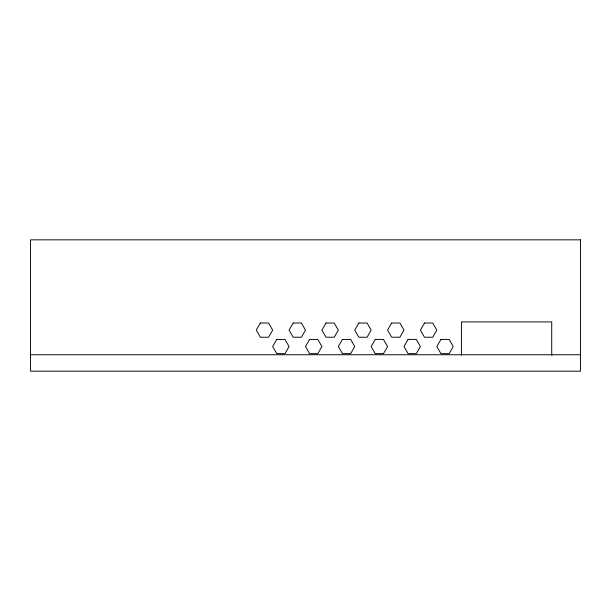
<?xml version="1.0" encoding="UTF-8"?>
<svg xmlns="http://www.w3.org/2000/svg" width="611" height="611" viewBox="0 0 611 611"><rect width="100%" height="100%" fill="white"/><g stroke="black" fill="none" stroke-linecap="round" stroke-linejoin="round"><path stroke-width="0.92" d="M30.55 354.747L580.45 354.747M551.725 355.319L551.725 321.913L461.442 321.913L461.442 355.319M260.362 323.013L256.253 330.123L260.362 337.234L268.565 337.234L272.666 330.123L268.565 323.013L260.362 323.013M276.775 339.426L272.666 346.536L276.775 353.647L284.978 353.647L289.087 346.536L284.978 339.426L276.775 339.426M293.188 323.013L289.087 330.123L293.188 337.234L301.399 337.234L305.5 330.123L301.399 323.013L293.188 323.013M309.601 339.426L305.5 346.536L309.601 353.647L317.812 353.647L321.913 346.536L317.812 339.426L309.601 339.426M326.022 323.013L321.913 330.123L326.022 337.234L334.225 337.234L338.334 330.123L334.225 323.013L326.022 323.013M342.435 339.426L338.334 346.536L342.435 353.647L350.638 353.647L354.747 346.536L350.638 339.426L342.435 339.426M358.848 323.013L354.747 330.123L358.848 337.234L367.058 337.234L371.16 330.123L367.058 323.013L358.848 323.013M375.261 339.426L371.16 346.536L375.261 353.647L383.471 353.647L387.573 346.536L383.471 339.426L375.261 339.426M391.682 323.013L387.573 330.123L391.682 337.234L399.884 337.234L403.993 330.123L399.884 323.013L391.682 323.013M408.095 339.426L403.993 346.536L408.095 353.647L416.297 353.647L420.406 346.536L416.297 339.426L408.095 339.426M424.508 323.013L420.406 330.123L424.508 337.234L432.718 337.234L436.819 330.123L432.718 323.013L424.508 323.013M440.921 339.426L436.819 346.536L440.921 353.647L449.131 353.647L453.232 346.536L449.131 339.426L440.921 339.426M580.45 239.84L30.55 239.84L30.55 371.16L580.45 371.16L580.45 239.84"/></g></svg>
